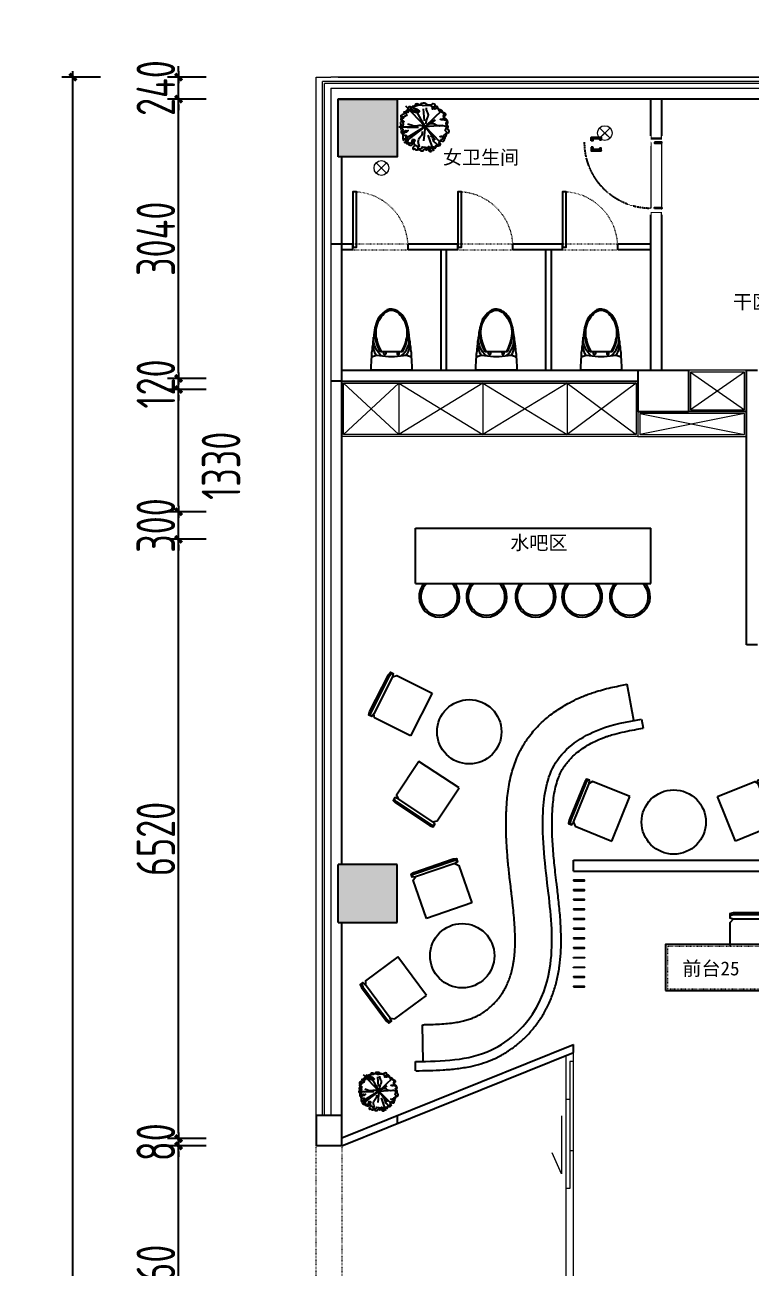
# Model space of a CAD drawing. Header units: millimetres. Extents: x 591722 to 1211798, y -167163 to 126727.
# Drawn here: x 591722 to 599608, y 105672 to 119190 of the extents above; entities that cross this region are included whole.
import ezdxf

# ---------------------------------------------------------------- set-up
doc = ezdxf.new("R2010")
doc.units = ezdxf.units.MM
doc.header["$LTSCALE"] = 0.5
doc.set_wipeout_variables(frame=1)
doc.header["$PDMODE"] = 35
doc.linetypes.add('ACAD_ISO03W100', pattern=[30, 12, -18])
doc.linetypes.add('DASHED', pattern=[19.05, 12.7, -6.35])
doc.layers.get('Defpoints').update_dxf_attribs({"color": 8})
for name, color, linetype in [('BS-SHORT-CABINET', 40, 'Continuous'), ('COL-FILL', 8, 'Continuous'), ('COLUMN', 4, 'Continuous'), ('DOOR', 60, 'Continuous'), ('FF-FIXT', 31, 'Continuous'), ('FF-FURN', 51, 'Continuous'), ('FF-PLANTS', 86, 'Continuous'), ('FF-TEXT', 50, 'Continuous'), ('RC-TEXT', 50, 'Continuous')]:
    doc.layers.add(name, color=color, linetype=linetype)
doc.layers.add('WALL', color=160, linetype='Continuous', lineweight=20)
doc.layers.add('WINDOW', color=12, linetype='Continuous', lineweight=9)
doc.styles.add('CCD_DIM', font='archs.shx', dxfattribs={"width": 0.8})
doc.styles.add('宋体', font='NSimSun.ttf')
doc.dimstyles.new('CCD_DIM_60', dxfattribs={"dimscale": 60, "dimtxt": 7, "dimasz": 1, "dimexe": 2, "dimexo": 2, "dimtad": 1, "dimdec": 0, "dimdsep": 46, "dimtxsty": 'CCD_DIM', "dimblk1": 'CCD', "dimblk2": 'CCD', "dimsah": 1, "dimcen": 0.3, "dimclrd": 44, "dimclre": 44, "dimclrt": 50, "dimadec": 1, "dimazin": 2, "dimtfac": 1, "dimtdec": 0, "dimtix": 1, "dimtmove": 2, "dimatfit": 3, "dimfxl": 5, "dimfxlon": 1, "dimtolj": 1, "dimarcsym": 0})

# ---------------------------------------------------------------- blocks, each defined once
blk = doc.blocks.new('做成ACAD TuKuai0410')
at = {"linetype": 'Continuous'}
for points in [[(0, -211), (0, 211, -0.477962), (14, 222), (125, 219), (137, 215, -0.281865), (159, 129, 0.073747), (159, -129, -0.281865), (137, -215), (125, -219), (14, -222, -0.477962), (0, -211, 0)], [(136, -216, 0.088577), (208, -213, 0.019152), (362, -193, 0.090609), (554, -149, 0.163158), (658, -38, 0.273043), (639, 73, 0.094885), (554, 149, 0.090609), (362, 193, 0.019152), (208, 213, 0.088577), (136, 216, 0.879416)]]:
    blk.add_lwpolyline(points, format="xyb", dxfattribs=at)
at = {"color": 39}
for points in [[(156, 107, -0.237416), (358, 194, 3.87225)], [(162, 165, -0.180688), (335, 197, 4.705295)], [(201, 106, -0.095348), (374, 166, -0.180567), (567, 120, -0.059956), (630, 65, -0.149733), (654, 0, -0.149733), (630, -65, -0.059956), (567, -120, -0.180567), (374, -166, -0.095348), (201, -106, 0.095348)], [(201, 61), (181, 62, -1.018669), (181, 84), (201, 85)], [(156, -107, 0.237416), (358, -194, -3.87225)], [(201, -61), (181, -62, 1.018669), (181, -84), (201, -85)], [(162, -165, 0.180688), (335, -197, -4.705295)]]:
    blk.add_lwpolyline(points, format="xyb", dxfattribs=at)
at = {"color": 35, "linetype": 'ByBlock'}
for points in [[(201, 120, -0.129606), (409, 180, -0.211204), (632, 80, -2.252949)], [(201, -120, 0.129606), (409, -180, 0.211204), (632, -80, 2.252949)]]:
    blk.add_lwpolyline(points, format="xyb", dxfattribs=at)
blk.add_lwpolyline([(201, -120), (201, 120)], dxfattribs=at)
blk = doc.blocks.new('CCD')
at = {"color": 50, "linetype": 'ByBlock'}
blk.add_line((-1.09, 0), (1.09, 0), dxfattribs=at)
at = {"color": 50, "linetype": 'Continuous', "const_width": 0.608}
blk.add_lwpolyline([(0.61, 0.61), (-0.61, -0.61)], dxfattribs=at)
blk = doc.blocks.new('*D253')
at = {"layer": 'Defpoints', "color": 0, "lineweight": 9, "transparency": 16777216}
for p in [(593393, 113592), (595168, 113592), (595168, 107072)]:
    blk.add_point(p, dxfattribs=at)
at = {"layer": 'RC-TEXT', "color": 44, "lineweight": -2, "transparency": 16777216}
for p, q in [((593693, 113592), (593273, 113592)), ((593393, 107132), (593393, 113532)), ((593693, 107072), (593273, 107072))]:
    blk.add_line(p, q, dxfattribs=at)
at = {"layer": 'RC-TEXT', "color": 44, "lineweight": -2, "transparency": 16777216, "xscale": 60, "yscale": 60, "zscale": 60}
for p, rotation in [((593393, 113592), 90), ((593393, 107072), 270)]:
    blk.add_blockref('CCD', p, dxfattribs=dict(at, rotation=rotation))
at = {"layer": 'RC-TEXT', "color": 50, "lineweight": -2, "transparency": 16777216, "insert": (593146, 110332), "char_height": 420, "attachment_point": 5, "rotation": 90, "style": 'CCD_DIM'}
blk.add_mtext('\\A1;6520', dxfattribs=at)
blk = doc.blocks.new('*D254')
at = {"layer": 'Defpoints', "color": 0, "lineweight": 9, "transparency": 16777216}
for p in [(593393, 113892), (595168, 113892), (595168, 113592)]:
    blk.add_point(p, dxfattribs=at)
at = {"layer": 'RC-TEXT', "color": 44, "lineweight": -2, "transparency": 16777216}
for p, q in [((593393, 113952), (593393, 114012)), ((593693, 113892), (593273, 113892)), ((593393, 113592), (593393, 113892)), ((593693, 113592), (593273, 113592)), ((593393, 113532), (593393, 113472))]:
    blk.add_line(p, q, dxfattribs=at)
at = {"layer": 'RC-TEXT', "color": 44, "lineweight": -2, "transparency": 16777216, "xscale": 60, "yscale": 60, "zscale": 60}
for p, rotation in [((593393, 113892), 270), ((593393, 113592), 90)]:
    blk.add_blockref('CCD', p, dxfattribs=dict(at, rotation=rotation))
at = {"layer": 'RC-TEXT', "color": 50, "lineweight": -2, "transparency": 16777216, "insert": (593146, 113742), "char_height": 420, "attachment_point": 5, "rotation": 90, "style": 'CCD_DIM'}
blk.add_mtext('\\A1;300', dxfattribs=at)
blk = doc.blocks.new('*D255')
at = {"layer": 'Defpoints', "color": 0, "lineweight": 9, "transparency": 16777216}
for p in [(593393, 115222), (595168, 115222), (595168, 113892)]:
    blk.add_point(p, dxfattribs=at)
at = {"layer": 'RC-TEXT', "color": 44, "lineweight": -2, "transparency": 16777216}
for p, q in [((593693, 115222), (593273, 115222)), ((593393, 113952), (593393, 115162)), ((593693, 113892), (593273, 113892))]:
    blk.add_line(p, q, dxfattribs=at)
at = {"layer": 'RC-TEXT', "color": 44, "lineweight": -2, "transparency": 16777216, "xscale": 60, "yscale": 60, "zscale": 60}
for p, rotation in [((593393, 115222), 90), ((593393, 113892), 270)]:
    blk.add_blockref('CCD', p, dxfattribs=dict(at, rotation=rotation))
at = {"layer": 'RC-TEXT', "color": 50, "lineweight": -2, "transparency": 16777216, "insert": (593855, 114392), "char_height": 420, "attachment_point": 5, "rotation": 90, "style": 'CCD_DIM'}
blk.add_mtext('\\A1;1330', dxfattribs=at)
blk = doc.blocks.new('*D256')
at = {"layer": 'Defpoints', "color": 0, "lineweight": 9, "transparency": 16777216}
for p in [(593393, 118622), (594888, 118622), (595128, 118382)]:
    blk.add_point(p, dxfattribs=at)
at = {"layer": 'RC-TEXT', "color": 44, "lineweight": -2, "transparency": 16777216}
for p, q in [((593393, 118682), (593393, 118742)), ((593693, 118622), (593273, 118622)), ((593393, 118382), (593393, 118622)), ((593693, 118382), (593273, 118382)), ((593393, 118322), (593393, 118262))]:
    blk.add_line(p, q, dxfattribs=at)
at = {"layer": 'RC-TEXT', "color": 44, "lineweight": -2, "transparency": 16777216, "xscale": 60, "yscale": 60, "zscale": 60}
for p, rotation in [((593393, 118622), 270), ((593393, 118382), 90)]:
    blk.add_blockref('CCD', p, dxfattribs=dict(at, rotation=rotation))
at = {"layer": 'RC-TEXT', "color": 50, "lineweight": -2, "transparency": 16777216, "insert": (593146, 118502), "char_height": 420, "attachment_point": 5, "rotation": 90, "style": 'CCD_DIM'}
blk.add_mtext('\\A1;240', dxfattribs=at)
blk = doc.blocks.new('*D230')
at = {"layer": 'Defpoints', "color": 0, "lineweight": 9, "transparency": 16777216}
for p in [(592245, 118622), (594888, 118622), (594888, 83902)]:
    blk.add_point(p, dxfattribs=at)
at = {"layer": 'RC-TEXT', "color": 44, "lineweight": -2, "transparency": 16777216}
for p, q in [((592545, 118622), (592125, 118622)), ((592245, 83962), (592245, 118562)), ((592545, 83902), (592125, 83902))]:
    blk.add_line(p, q, dxfattribs=at)
at = {"layer": 'RC-TEXT', "color": 44, "lineweight": -2, "transparency": 16777216, "xscale": 60, "yscale": 60, "zscale": 60}
for p, rotation in [((592245, 118622), 90), ((592245, 83902), 270)]:
    blk.add_blockref('CCD', p, dxfattribs=dict(at, rotation=rotation))
at = {"layer": 'RC-TEXT', "color": 50, "lineweight": -2, "transparency": 16777216, "insert": (591997, 101262), "char_height": 420, "attachment_point": 5, "rotation": 90, "style": 'CCD_DIM'}
blk.add_mtext('\\A1;34720', dxfattribs=at)
blk = doc.blocks.new('*D277')
at = {"layer": 'Defpoints', "color": 0, "lineweight": 9, "transparency": 16777216}
for p in [(593393, 106992), (595168, 106992), (595168, 104032)]:
    blk.add_point(p, dxfattribs=at)
at = {"layer": 'RC-TEXT', "color": 44, "lineweight": -2, "transparency": 16777216}
for p, q in [((593693, 106992), (593273, 106992)), ((593393, 104092), (593393, 106932)), ((593693, 104032), (593273, 104032))]:
    blk.add_line(p, q, dxfattribs=at)
at = {"layer": 'RC-TEXT', "color": 44, "lineweight": -2, "transparency": 16777216, "xscale": 60, "yscale": 60, "zscale": 60}
for p, rotation in [((593393, 106992), 90), ((593393, 104032), 270)]:
    blk.add_blockref('CCD', p, dxfattribs=dict(at, rotation=rotation))
at = {"layer": 'RC-TEXT', "color": 50, "lineweight": -2, "transparency": 16777216, "insert": (593146, 105512), "char_height": 420, "attachment_point": 5, "rotation": 90, "style": 'CCD_DIM'}
blk.add_mtext('\\A1;2960', dxfattribs=at)
blk = doc.blocks.new('*D247')
at = {"layer": 'Defpoints', "color": 0, "lineweight": 9, "transparency": 16777216}
for p in [(593393, 107072), (595168, 107072), (595168, 106992)]:
    blk.add_point(p, dxfattribs=at)
at = {"layer": 'RC-TEXT', "color": 44, "lineweight": -2, "transparency": 16777216}
for p, q in [((593693, 107072), (593273, 107072)), ((593393, 107132), (593393, 107192)), ((593393, 106992), (593393, 107072)), ((593693, 106992), (593273, 106992)), ((593393, 106932), (593393, 106872))]:
    blk.add_line(p, q, dxfattribs=at)
at = {"layer": 'RC-TEXT', "color": 44, "lineweight": -2, "transparency": 16777216, "xscale": 60, "yscale": 60, "zscale": 60}
for p, rotation in [((593393, 107072), 270), ((593393, 106992), 90)]:
    blk.add_blockref('CCD', p, dxfattribs=dict(at, rotation=rotation))
at = {"layer": 'RC-TEXT', "color": 50, "lineweight": -2, "transparency": 16777216, "insert": (593146, 107032), "char_height": 420, "attachment_point": 5, "rotation": 90, "style": 'CCD_DIM'}
blk.add_mtext('\\A1;80', dxfattribs=at)
blk = doc.blocks.new('*D279')
at = {"layer": 'Defpoints', "color": 0, "lineweight": 9, "transparency": 16777216}
for p in [(600248, 125257), (598648, 118382), (600248, 118382)]:
    blk.add_point(p, dxfattribs=at)
at = {"layer": 'RC-TEXT', "color": 44, "lineweight": -2, "transparency": 16777216}
for p, q in [((598648, 124957), (598648, 125377)), ((600248, 124957), (600248, 125377)), ((598708, 125257), (600188, 125257))]:
    blk.add_line(p, q, dxfattribs=at)
at = {"layer": 'RC-TEXT', "color": 44, "lineweight": -2, "transparency": 16777216, "xscale": 60, "yscale": 60, "zscale": 60, "rotation": 180}
blk.add_blockref('CCD', (598648, 125257), dxfattribs=at)
at = {"layer": 'RC-TEXT', "color": 44, "lineweight": -2, "transparency": 16777216, "xscale": 60, "yscale": 60, "zscale": 60}
blk.add_blockref('CCD', (600248, 125257), dxfattribs=at)
at = {"layer": 'RC-TEXT', "color": 50, "lineweight": -2, "transparency": 16777216, "insert": (599448, 124633), "char_height": 420, "attachment_point": 5, "style": 'CCD_DIM'}
blk.add_mtext('\\A1;1600', dxfattribs=at)
blk = doc.blocks.new('*D249')
at = {"layer": 'Defpoints', "color": 0, "lineweight": 9, "transparency": 16777216}
for p in [(594888, 126204), (594888, 118622), (651488, 118582)]:
    blk.add_point(p, dxfattribs=at)
at = {"layer": 'RC-TEXT', "color": 44, "lineweight": -2, "transparency": 16777216}
for p, q in [((594888, 125904), (594888, 126324)), ((651488, 125904), (651488, 126324)), ((651428, 126204), (594948, 126204))]:
    blk.add_line(p, q, dxfattribs=at)
at = {"layer": 'RC-TEXT', "color": 44, "lineweight": -2, "transparency": 16777216, "xscale": 60, "yscale": 60, "zscale": 60, "rotation": 180}
blk.add_blockref('CCD', (594888, 126204), dxfattribs=at)
at = {"layer": 'RC-TEXT', "color": 44, "lineweight": -2, "transparency": 16777216, "xscale": 60, "yscale": 60, "zscale": 60}
blk.add_blockref('CCD', (651488, 126204), dxfattribs=at)
at = {"layer": 'RC-TEXT', "color": 50, "lineweight": -2, "transparency": 16777216, "insert": (623188, 126452), "char_height": 420, "attachment_point": 5, "style": 'CCD_DIM'}
blk.add_mtext('\\A1;56600', dxfattribs=at)
blk = doc.blocks.new('*U106')
at = {"ltscale": 0.1}
blk.add_wipeout([(0, 0), (40, 0), (40, 720), (0, 720)], dxfattribs=at)
for p, q in [((-55, 643), (-55, 545)), ((-15, 648), (-50, 648)), ((-40, 628), (-40, 560)), ((-15, 632), (-35, 632)), ((-35, 555), (-25, 555)), ((-25, 555), (-25, 540)), ((80, 628), (80, 560)), ((95, 643), (95, 545)), ((-50, 540), (-25, 540)), ((90, 540), (65, 540))]:
    blk.add_line(p, q, dxfattribs=at)
for centre, start, end in [((-50, 643), 90, 180), ((-50, 545), 180, 270), ((-35, 628), 90, 180), ((-35, 560), 180, 270), ((75, 628), 0, 90), ((75, 560), 270, 0), ((90, 643), 0, 90), ((90, 545), 270, 0)]:
    blk.add_arc(centre, 5, start, end, dxfattribs=at)
blk.add_wipeout([(0, 670), (-15, 670), (-15, 610), (0, 610)], dxfattribs=at)
for p, q in [((55, 648), (90, 648)), ((55, 632), (75, 632)), ((75, 555), (65, 555)), ((65, 555), (65, 540))]:
    blk.add_line(p, q, dxfattribs=at)
blk.add_lwpolyline([(-15, 648), (-50, 648), (-51, 647), (-51, 647), (-52, 647), (-53, 647), (-53, 646), (-54, 646), (-54, 646), (-54, 645), (-55, 644), (-55, 644), (-55, 643), (-55, 643), (-55, 545), (-55, 544), (-54, 542), (-54, 541), (-53, 541), (-52, 541), (-52, 540), (-51, 540), (-51, 540), (-50, 540), (-25, 540), (-25, 555), (-35, 555), (-36, 555), (-37, 556), (-39, 556), (-39, 557), (-40, 558), (-40, 559), (-40, 560), (-40, 628), (-40, 629), (-40, 629), (-39, 630), (-39, 630), (-39, 631), (-38, 631), (-38, 632), (-37, 632), (-37, 632), (-36, 632), (-36, 632), (-36, 632), (-35, 632), (-35, 632), (-15, 632)], close=True, dxfattribs=at)
blk.add_wipeout([(40, 670), (55, 670), (55, 610), (40, 610)], dxfattribs=at)
blk.add_lwpolyline([(55, 648), (90, 648), (91, 647), (91, 647), (92, 647), (93, 647), (93, 646), (94, 646), (94, 646), (94, 645), (95, 644), (95, 644), (95, 643), (95, 643), (95, 545), (95, 544), (94, 542), (94, 541), (93, 541), (92, 541), (92, 540), (91, 540), (91, 540), (90, 540), (65, 540), (65, 555), (75, 555), (76, 555), (77, 556), (79, 556), (79, 557), (80, 558), (80, 559), (80, 560), (80, 628), (80, 629), (80, 629), (79, 630), (79, 630), (79, 631), (78, 631), (78, 632), (77, 632), (77, 632), (76, 632), (76, 632), (76, 632), (75, 632), (75, 632), (55, 632)], close=True, dxfattribs=at)
at = {"color": 8, "linetype": 'DASHED', "ltscale": 0.1}
blk.add_arc((0, 0), 720, 0, 90, dxfattribs=at)
blk = doc.blocks.new('*U105')
at = {"ltscale": 0.1}
for points in [[(0, 0), (20, 0), (20, 120), (0, 120)], [(800, 0), (780, 0), (780, 120), (800, 120)]]:
    blk.add_wipeout(points, dxfattribs=at)
for points in [[(27.5, 110), (32.5, 110), (32.5, 120), (40, 120), (40, 0), (32.5, 0), (32.5, 10), (27.5, 10), (27.5, 0), (20, 0), (20, 120), (27.5, 120)], [(772.5, 110), (767.5, 110), (767.5, 120), (760, 120), (760, 0), (767.5, 0), (767.5, 10), (772.5, 10), (772.5, 0), (780, 0), (780, 120), (772.5, 120)]]:
    blk.add_wipeout(points, dxfattribs=at)
for points in [[(32.5, 110), (32.5, 135), (-27.5, 135), (-27.5, 120), (27.5, 120), (27.5, 110)], [(32.5, 10), (32.5, -15), (-27.5, -15), (-27.5, 0), (27.5, 0), (27.5, 10)], [(767.5, 110), (767.5, 135), (827.5, 135), (827.5, 120), (772.5, 120), (772.5, 110)], [(767.5, 10), (767.5, -15), (827.5, -15), (827.5, 0), (772.5, 0), (772.5, 10)]]:
    blk.add_wipeout(points, dxfattribs=at)
for points in [[(40, 40), (50, 40), (50, 115, 0.4142136), (45, 120), (40, 120)], [(760, 40), (750, 40), (750, 115, -0.4142136), (755, 120), (760, 120)]]:
    blk.add_lwpolyline(points, format="xyb", close=True, dxfattribs=at)
blk = doc.blocks.new('*D304')
at = {"layer": 'Defpoints', "color": 0, "lineweight": 9, "transparency": 16777216}
for p in [(593393, 115342), (595168, 115342), (595168, 115222)]:
    blk.add_point(p, dxfattribs=at)
at = {"layer": 'RC-TEXT', "color": 44, "lineweight": -2, "transparency": 16777216}
for p, q in [((593393, 115402), (593393, 115462)), ((593693, 115342), (593273, 115342)), ((593393, 115222), (593393, 115342)), ((593693, 115222), (593273, 115222)), ((593393, 115162), (593393, 115102))]:
    blk.add_line(p, q, dxfattribs=at)
at = {"layer": 'RC-TEXT', "color": 44, "lineweight": -2, "transparency": 16777216, "xscale": 60, "yscale": 60, "zscale": 60}
for p, rotation in [((593393, 115342), 270), ((593393, 115222), 90)]:
    blk.add_blockref('CCD', p, dxfattribs=dict(at, rotation=rotation))
at = {"layer": 'RC-TEXT', "color": 50, "lineweight": -2, "transparency": 16777216, "insert": (593146, 115282), "char_height": 420, "attachment_point": 5, "rotation": 90, "style": 'CCD_DIM'}
blk.add_mtext('\\A1;120', dxfattribs=at)
blk = doc.blocks.new('*D305')
at = {"layer": 'Defpoints', "color": 0, "lineweight": 9, "transparency": 16777216}
for p in [(593393, 118382), (595768, 118382), (595168, 115342)]:
    blk.add_point(p, dxfattribs=at)
at = {"layer": 'RC-TEXT', "color": 44, "lineweight": -2, "transparency": 16777216}
for p, q in [((593693, 118382), (593273, 118382)), ((593393, 115402), (593393, 118322)), ((593693, 115342), (593273, 115342))]:
    blk.add_line(p, q, dxfattribs=at)
at = {"layer": 'RC-TEXT', "color": 44, "lineweight": -2, "transparency": 16777216, "xscale": 60, "yscale": 60, "zscale": 60}
for p, rotation in [((593393, 118382), 90), ((593393, 115342), 270)]:
    blk.add_blockref('CCD', p, dxfattribs=dict(at, rotation=rotation))
at = {"layer": 'RC-TEXT', "color": 50, "lineweight": -2, "transparency": 16777216, "insert": (593146, 116862), "char_height": 420, "attachment_point": 5, "rotation": 90, "style": 'CCD_DIM'}
blk.add_mtext('\\A1;3040', dxfattribs=at)
blk = doc.blocks.new('A$C70401548')
at = {"layer": 'FF-PLANTS', "color": 86, "linetype": 'ByBlock'}
for p, q in [((928, 886), (247, 1610)), ((930, 883), (635, 1407)), ((907, 1085), (870, 1512)), ((926, 883), (1543, 1473)), ((928, 886), (128, 389)), ((928, 886), (172, 301)), ((928, 886), (873, 376)), ((928, 886), (1291, 1121)), ((928, 886), (1538, 927)), ((928, 886), (1285, 409)), ((928, 886), (1448, 343)), ((0, 868), (626, 868)), ((694, 853), (300, 839)), ((1230, 9), (1034, 580))]:
    blk.add_line(p, q, dxfattribs=at)
for points in [[(75, 1160, 0.048549), (68, 1145, 0.190472), (67, 1128, -0.10101), (75, 1103, 0.307962), (81, 1087, 0.265853), (94, 1086, -0.124573), (130, 1090, -0.175417), (174, 1066, -0.55537), (170, 1051, -0.151111), (139, 1051, 0.037801), (107, 1059, 0.126958), (93, 1058, 0.229316), (56, 1020, 0.16988), (56, 980, -0.10766), (63, 928, 0.160613), (72, 814, -0.11842), (85, 733, -0.101826), (80, 715, 0.641425), (120, 663, 0.023709), (220, 731, -0.264906), (268, 736, -0.527356), (273, 713, -0.115062), (203, 667, 0.153737), (140, 620, 0.227692), (133, 574, -0.107046), (138, 487, 0.304489), (164, 434, 0.118537), (216, 418, -0.24455), (262, 390, -0.401226), (252, 348, 0.516312), (251, 295, 0.207858), (297, 285, -0.205707), (331, 277, 0.042292), (343, 248, 0.27872), (459, 236, 0.371124), (486, 296, -0.162146), (488, 354, -0.092503), (522, 413, -0.92822), (537, 402, 0.045097), (507, 345, 0.271844), (511, 316, -0.045638), (550, 256, -0.351087), (537, 186, 0.267635), (487, 116, 0.456302), (521, 80, 0.224849), (546, 93, -0.702819), (574, 85, 0.36667), (662, 59, -0.306593), (743, 45, 0.365707), (863, 36, 0.229267), (877, 62, -0.531538), (902, 78, 0.038694), (972, 53, 0.546027), (991, 70, 0.008428), (980, 131, -1.045168), (987, 132, 0.024954), (1064, 28, 0.277631), (1140, 2, 0.618575), (1146, 22, 0.07332), (1107, 83, -0.264636), (1102, 112, -0.283668), (1169, 125, 0.151544), (1274, 120, 0.263252), (1312, 157, -0.276965), (1353, 194, -0.00619), (1419, 207, 0.292035), (1476, 258, 0.386467), (1463, 282, -0.479561), (1453, 363, -0.347201), (1511, 371, 0.24097), (1580, 367, 0.319278), (1607, 411, -0.256097), (1631, 466, 0.599235), (1627, 491, 0.047891), (1556, 508, -0.010419), (1459, 524, -1.343777), (1463, 531, -0.207946), (1581, 523, 0.33552), (1643, 533, 0.15502), (1678, 604, -0.317336), (1727, 655, 0.33213), (1780, 714, 0.295355), (1760, 752, -0.3785), (1732, 834, 0.22719), (1728, 908, 0.002774), (1706, 947, -0.340727), (1711, 978, 0.192143), (1728, 1016, 0.191783), (1687, 1133, 0.399061), (1598, 1142, -0.281864), (1472, 1127, -0.778653), (1475, 1142, 0.05714), (1553, 1155, 0.298226), (1613, 1227, -0.213147), (1651, 1289, 0.598277), (1645, 1335, 0.136008), (1589, 1363, -0.239617), (1542, 1400, 0.225446), (1455, 1473, -0.274678), (1379, 1548, 0.625959), (1260, 1572, -0.077436), (1187, 1502, -1.722769), (1186, 1508, 0.182225), (1234, 1569, -0.220662), (1270, 1608, 0.440558), (1282, 1642, 0.255848), (1216, 1686, 0.203833), (1153, 1665, -0.381368), (995, 1666, 0.289099), (805, 1699, 0.098536), (757, 1666, -0.37499), (692, 1662, 0.295657), (589, 1670, 0.325049), (568, 1626, -0.444778), (542, 1593, -0.072527), (480, 1597, 0.724317), (471, 1582, 0.036145), (569, 1488, 0.245611), (633, 1474, -0.314344), (707, 1447, -0.471362), (688, 1377, -0.328571), (629, 1390, 0.165469), (555, 1432, -0.289587), (436, 1543, 0.485494), (355, 1578, 0.37279), (321, 1489, -0.569082), (292, 1453, 0.406999), (249, 1422, -0.196889), (201, 1346, -0.049165), (81, 1278, 0.519447), (72, 1230, -0.377457), (75, 1160, 3.957934)], [(952, 975, -0.10196), (1024, 1220, 0.275224), (1017, 1369, -0.168848), (971, 1548, -2.224984)], [(304, 984, -0.036231), (467, 927, 0.185457), (670, 918, -0.211068), (859, 901, 0.149215), (928, 886, -8.760448)], [(1708, 868, 0.172133), (1520, 902, -0.196086), (1256, 963, 0.316741), (1121, 963, -11.613477)], [(675, 144, 0.391732), (706, 258, -0.180788), (690, 381, -0.13994), (794, 567, 0.260432), (834, 708, -0.869243)], [(1400, 164, 0.133517), (1357, 243, 0.059364), (1288, 301, -0.223064), (1211, 422, 0.236418), (1121, 559, -0.461399)]]:
    blk.add_lwpolyline(points, format="xyb", dxfattribs=at)
at = {"layer": 'FF-PLANTS', "color": 250, "linetype": 'ByBlock'}
blk.add_lwpolyline([(1106, 147), (1168, 178), (1225, 165), (1287, 151), (1314, 213), (1371, 248), (1437, 257), (1428, 314), (1468, 372), (1485, 429), (1543, 442), (1600, 469), (1538, 513), (1587, 570), (1649, 614), (1693, 680), (1635, 746), (1671, 812), (1688, 878), (1679, 936), (1666, 993), (1697, 1050), (1684, 1108), (1618, 1112), (1560, 1138), (1587, 1196), (1582, 1257), (1600, 1315), (1556, 1372), (1485, 1403), (1428, 1425), (1406, 1487), (1349, 1535), (1265, 1495), (1186, 1517), (1177, 1588), (1115, 1628), (1045, 1628), (939, 1623), (859, 1619), (793, 1641), (727, 1641), (666, 1623), (599, 1606), (524, 1606), (520, 1539), (586, 1517), (648, 1504), (661, 1425), (582, 1381), (485, 1398), (427, 1442), (405, 1509), (348, 1447), (317, 1376), (234, 1390), (176, 1390), (242, 1346), (278, 1279), (220, 1253), (159, 1213), (84, 1222), (159, 1191), (101, 1143), (115, 1081), (132, 1024), (154, 962), (123, 896), (88, 834), (154, 777), (97, 729), (176, 715), (264, 733), (326, 742), (264, 685), (198, 667), (123, 645), (145, 574), (216, 574), (273, 570), (238, 504), (300, 447), (313, 385), (300, 328), (357, 301), (419, 288), (472, 359), (476, 425), (542, 429), (560, 363), (511, 306), (573, 226), (674, 191), (732, 191), (657, 160), (670, 99), (736, 94), (793, 107), (837, 165), (921, 156), (979, 121), (1067, 121), (1045, 178), (1098, 138)], close=True, dxfattribs=at)
blk = doc.blocks.new('B')
at = {"color": 54, "linetype": 'ByBlock'}
for p, q in [((-195, 253), (-238, 242)), ((194, 253), (-195, 253)), ((-195, 209), (194, 209)), ((237, 242), (194, 253))]:
    blk.add_line(p, q, dxfattribs=at)
at = {"linetype": 'ByBlock'}
blk.add_lwpolyline([(237, -81), (237, 177), (194, 209), (237, 220), (237, 263), (194, 274), (-195, 274), (-238, 263), (-238, 220), (-195, 209), (-238, 166), (-238, -81)], dxfattribs=at)
blk = doc.blocks.new('SDFG')
at = {"color": 54, "linetype": 'ByBlock'}
for p, q in [((603601, -155713), (602948, -155716)), ((603560, -156294), (602994, -156296)), ((602951, -156329), (602994, -156340)), ((602994, -156340), (603560, -156337)), ((603560, -156337), (603603, -156326))]:
    blk.add_line(p, q, dxfattribs=at)
blk.add_lwpolyline([(602948, -155716), (602950, -156264), (602994, -156296), (602950, -156307), (602951, -156351), (602994, -156361), (603560, -156358), (603604, -156347), (603603, -156304), (603560, -156294), (603603, -156250), (603601, -155713)], dxfattribs=at)

msp = doc.modelspace()

# ---------------------------------------------------------------- hatches: boundary and pattern name
at = {"layer": 'COL-FILL', "lineweight": 5}
h = msp.add_hatch(color=250, dxfattribs=at)
h.dxf.hatch_style = 1
h.paths.add_polyline_path([(595768.3, 118382.5), (595128.3, 118382.5), (595128.3, 117752.5), (595768.3, 117752.5)])
h.paths.add_polyline_path([(603588.3, 118382.5), (602858.3, 118382.5), (602858.3, 117752.5), (603588.3, 117752.5)])
h.paths.add_polyline_path([(611628.3, 118382.5), (610948.3, 118382.5), (610948.3, 117752.5), (611628.3, 117752.5)])
h = msp.add_hatch(color=250, dxfattribs=at)
h.dxf.hatch_style = 1
h.paths.add_polyline_path([(595768.3, 110052.5), (595128.3, 110052.5), (595128.3, 109422.5), (595768.3, 109422.5)])
h.paths.add_polyline_path([(603468.3, 110102.5), (602728.3, 110102.5), (602728.3, 109362.5), (603468.3, 109362.5)])
h.paths.add_polyline_path([(611628.3, 110102.5), (610948.3, 110102.5), (610948.3, 109422.5), (611628.3, 109422.5)])
h.paths.add_polyline_path([(595768.3, 101592.5), (595128.3, 101592.5), (595128.3, 100962.5), (595768.3, 100962.5)])
h.paths.add_polyline_path([(603598.3, 101592.5), (602908.3, 101592.5), (602908.3, 100912.5), (603598.3, 100912.5)])
h.paths.add_polyline_path([(611628.3, 101592.5), (610948.3, 101592.5), (610948.3, 100912.5), (611628.3, 100912.5)])

# ---------------------------------------------------------------- linework, layer by layer
at = {"layer": 'BS-SHORT-CABINET', "lineweight": -2}
for p, q in [((595288.3, 116802.5), (595168.3, 116802.5)), ((595288.3, 116742.5), (595288.3, 116802.5)), ((596428.3, 116802.5), (595888.3, 116802.5)), ((595888.3, 116742.5), (595888.3, 116802.5)), ((596428.3, 116742.5), (596428.3, 116802.5)), ((597568.3, 116802.5), (597028.3, 116802.5)), ((597028.3, 116742.5), (597028.3, 116802.5)), ((597568.3, 116742.5), (597568.3, 116802.5)), ((598528.3, 116802.5), (598168.3, 116802.5)), ((598168.3, 116742.5), (598168.3, 116802.5)), ((595288.3, 116742.5), (595168.3, 116742.5)), ((596428.3, 116742.5), (595888.3, 116742.5)), ((596248.3, 115432.5), (596248.3, 116742.5)), ((596308.3, 115432.5), (596308.3, 116742.5)), ((597568.3, 116742.5), (597028.3, 116742.5)), ((597388.3, 115432.5), (597388.3, 116742.5)), ((597448.3, 115432.5), (597448.3, 116742.5)), ((598528.3, 116742.5), (598168.3, 116742.5))]:
    msp.add_line(p, q, dxfattribs=at)
at = {"layer": 'BS-SHORT-CABINET', "color": 250, "lineweight": 13}
for p, q in [((598958.3, 115412.5), (599548.3, 115002.5)), ((599548.3, 115412.5), (598958.3, 115002.5)), ((595188.3, 115292.5), (595788.3, 114732.5)), ((595788.3, 115292.5), (595188.3, 114732.5)), ((595788.3, 115292.5), (595788.3, 114732.5)), ((595788.3, 115292.5), (596703.3, 114732.5)), ((596703.3, 115292.5), (595788.3, 114732.5)), ((596703.3, 115292.5), (596703.3, 114732.5)), ((596703.3, 115292.5), (597618.3, 114732.5)), ((597618.3, 115292.5), (596703.3, 114732.5)), ((597618.3, 115292.5), (597618.3, 114732.5)), ((597618.3, 115292.5), (598368.3, 114732.5)), ((598368.3, 115292.5), (597618.3, 114732.5)), ((598408.3, 114962.5), (599548.3, 114732.5)), ((599548.3, 114962.5), (598408.3, 114732.5))]:
    msp.add_line(p, q, dxfattribs=at)
at = {"layer": 'BS-SHORT-CABINET', "lineweight": -2}
for points in [[(595288.3, 116772.5), (595328.3, 116772.5), (595328.3, 117372.5), (595288.3, 117372.5)], [(596428.3, 116772.5), (596468.3, 116772.5), (596468.3, 117372.5), (596428.3, 117372.5)], [(597568.3, 116772.5), (597608.3, 116772.5), (597608.3, 117372.5), (597568.3, 117372.5)]]:
    msp.add_lwpolyline(points, close=True, dxfattribs=at)
at = {"layer": 'BS-SHORT-CABINET', "color": 8, "linetype": 'ACAD_ISO03W100', "lineweight": 5}
for points in [[(595288.3, 116742.5), (595888.3, 116742.5), (595888.3, 116802.5), (595288.3, 116802.5)], [(596428.3, 116742.5), (597028.3, 116742.5), (597028.3, 116802.5), (596428.3, 116802.5)], [(597568.3, 116742.5), (598168.3, 116742.5), (598168.3, 116802.5), (597568.3, 116802.5)], [(598708.3, 108702.2), (601198.3, 108702.2), (601198.3, 109162.2), (598708.3, 109162.2)]]:
    msp.add_lwpolyline(points, close=True, dxfattribs=at)
at = {"layer": 'BS-SHORT-CABINET', "linetype": 'ByBlock', "lineweight": 13}
for points in [[(595168.3, 115312.5), (598388.3, 115312.5), (598388.3, 114712.5), (595168.3, 114712.5)], [(599568.3, 115432.5), (598938.3, 115432.5), (598938.3, 114982.5), (599568.3, 114982.5)], [(599568.3, 114982.5), (598388.3, 114982.5), (598388.3, 114712.5), (599568.3, 114712.5)]]:
    msp.add_lwpolyline(points, close=True, dxfattribs=at)
at = {"layer": 'BS-SHORT-CABINET', "color": 250, "lineweight": 13}
for points in [[(599548.3, 115412.5), (598958.3, 115412.5), (598958.3, 115002.5), (599548.3, 115002.5)], [(595188.3, 115292.5), (598368.3, 115292.5), (598368.3, 114732.5), (595188.3, 114732.5)], [(599548.3, 114962.5), (598408.3, 114962.5), (598408.3, 114732.5), (599548.3, 114732.5)]]:
    msp.add_lwpolyline(points, close=True, dxfattribs=at)
at = {"layer": 'BS-SHORT-CABINET', "color": 8, "linetype": 'ACAD_ISO03W100', "lineweight": 5}
for centre in [(595288.3, 116772.5), (596428.3, 116772.5)]:
    msp.add_arc(centre, 600, 0, 90, dxfattribs=at)
at = {"layer": 'COLUMN', "lineweight": 5}
for p, q in [((597971.8, 118069.1), (598084.8, 117955.8)), ((598084.8, 118069.1), (597971.8, 117955.8)), ((598056.5, 118040.8), (598000, 117984.1)), ((595541.8, 117689.1), (595654.8, 117575.8)), ((595654.8, 117689.1), (595541.8, 117575.8)), ((595541.8, 117689.1), (595654.8, 117575.8)), ((595654.8, 117689.1), (595541.8, 117575.8)), ((595570, 117660.8), (595626.5, 117604.1)), ((595626.5, 117660.8), (595570, 117604.1)), ((595626.5, 117660.8), (595570, 117604.1)), ((595570, 117660.8), (595626.5, 117604.1))]:
    msp.add_line(p, q, dxfattribs=at)
for centre in [(598028.3, 118012.5), (595598.3, 117632.5), (595598.3, 117632.5)]:
    msp.add_circle(centre, 80, dxfattribs=at)
at = {"layer": 'DOOR', "color": 8, "lineweight": 13}
for p, q in [((598000, 118040.8), (598056.5, 117984.1)), ((598528.3, 117972.5), (598528.3, 117192.5)), ((598648.3, 117192.5), (598648.3, 117972.5))]:
    msp.add_line(p, q, dxfattribs=at)
at = {"layer": 'DOOR', "color": 8, "linetype": 'ACAD_ISO03W100', "lineweight": 5}
msp.add_lwpolyline([(594888.3, 104032.5), (594888.3, 106992.5), (595168.3, 106992.5), (595168.3, 104032.5)], close=True, dxfattribs=at)
at = {"layer": 'FF-FURN', "lineweight": -2}
for p, q in [((595968.3, 113712.5), (598528.3, 113712.5)), ((595968.3, 113112.5), (595968.3, 113712.5)), ((598528.3, 113112.5), (598528.3, 113712.5)), ((595968.3, 113112.5), (598528.3, 113112.5))]:
    msp.add_line(p, q, dxfattribs=at)
at = {"layer": 'FF-FURN', "linetype": 'Continuous'}
for p, q in [((598342.9, 111620.7), (598271.2, 112014.2)), ((598426.5, 111635.6), (598443.8, 111537.1)), ((596053.5, 107910.7), (596045.7, 108310.6)), ((595970.7, 107809.3), (595969.9, 107909.3))]:
    msp.add_line(p, q, dxfattribs=at)
at = {"layer": 'FF-FURN', "color": 1, "lineweight": -2}
for points in [[(597688.3, 109877.5), (597808.3, 109877.5), (597808.3, 109882.5), (597688.3, 109882.5)], [(597688.3, 109772.5), (597808.3, 109772.5), (597808.3, 109777.5), (597688.3, 109777.5)], [(597688.3, 109667.5), (597808.3, 109667.5), (597808.3, 109672.5), (597688.3, 109672.5)], [(597688.3, 109562.5), (597808.3, 109562.5), (597808.3, 109567.5), (597688.3, 109567.5)], [(597688.3, 109457.5), (597808.3, 109457.5), (597808.3, 109462.5), (597688.3, 109462.5)], [(597688.3, 109352.5), (597808.3, 109352.5), (597808.3, 109357.5), (597688.3, 109357.5)], [(597688.3, 109247.5), (597808.3, 109247.5), (597808.3, 109252.5), (597688.3, 109252.5)], [(597688.3, 109142.5), (597808.3, 109142.5), (597808.3, 109147.5), (597688.3, 109147.5)], [(597688.3, 109042.5), (597808.3, 109042.5), (597808.3, 109037.5), (597688.3, 109037.5)], [(597688.3, 108937.5), (597808.3, 108937.5), (597808.3, 108932.5), (597688.3, 108932.5)], [(597688.3, 108827.5), (597808.3, 108827.5), (597808.3, 108832.5), (597688.3, 108832.5)], [(597688.3, 108722.5), (597808.3, 108722.5), (597808.3, 108727.5), (597688.3, 108727.5)]]:
    msp.add_lwpolyline(points, close=True, dxfattribs=at)
at = {"layer": 'FF-FURN', "lineweight": -2}
msp.add_lwpolyline([(598688.3, 108682.2), (601218.3, 108682.2), (601218.3, 109182.2), (598688.3, 109182.2), (598688.3, 108682.2)], close=True, dxfattribs=at)
at = {"layer": 'FF-FURN', "linetype": 'Continuous'}
for centre in [(596554.2, 111497.8), (598777, 110516), (596477.6, 109061.4)]:
    msp.add_circle(centre, 350, dxfattribs=at)
at = {"layer": 'FF-FURN', "lineweight": -2}
for centre in [(596228.3, 112966.4), (596742.8, 112966.4), (597275.5, 112966.4), (597781, 112966.4), (598301.6, 112966.4)]:
    msp.add_arc(centre, 220, 138.3888, 41.6112, dxfattribs=at)
at = {"layer": 'FF-FURN', "color": 54, "lineweight": -2}
for centre in [(596228.3, 112966.4), (596742.8, 112966.4), (597275.5, 112966.4), (597781, 112966.4), (598301.6, 112966.4)]:
    msp.add_arc(centre, 200, 133.07338, 46.92662, dxfattribs=at)
at = {"layer": 'FF-FURN', "linetype": 'Continuous'}
for points, knots in [([(596045.7, 108310.6), (596052.4, 108310.7), (596059.1, 108310.9), (596099, 108311.8), (596131.4, 108312.6), (596194.4, 108315.1), (596224.9, 108316.7), (596283.9, 108320.8), (596312.4, 108323.3), (596367.1, 108329.4), (596393.3, 108333), (596438.4, 108340.6), (596457.6, 108344.3), (596494.7, 108352.6), (596512.4, 108357.2), (596546.4, 108367.1), (596562.6, 108372.5), (596593.7, 108384), (596608.6, 108390.2), (596624.8, 108397.7), (596626.6, 108398.6), (596630.3, 108400.3), (596632.1, 108401.2), (596637.6, 108403.9), (596641.2, 108405.8), (596652.2, 108411.4), (596659.6, 108415.4), (596683.2, 108428.9), (596699.4, 108439.1), (596731.6, 108461.3), (596747.5, 108473.4), (596778.6, 108499), (596793.8, 108512.6), (596823.2, 108541.1), (596837.4, 108556), (596864.4, 108586.9), (596877.3, 108602.9), (596901.5, 108635.6), (596912.8, 108652.3), (596933.7, 108686), (596943.1, 108702.9), (596961, 108738.3), (596969.4, 108756.6), (596984.9, 108794.6), (596992.1, 108814.2), (597005.3, 108854.7), (597011.2, 108875.5), (597022, 108918.3), (597026.7, 108940.2), (597033.2, 108975), (597035.3, 108987.6), (597039.9, 109018.1), (597042.3, 109036.2), (597046.3, 109072.9), (597047.9, 109091.5), (597051.3, 109140.3), (597052.5, 109170.9), (597053.4, 109233.5), (597053.1, 109265.4), (597051.1, 109330.6), (597049.5, 109363.9), (597045, 109431.7), (597042.2, 109466.1), (597035.8, 109536.3), (597032.2, 109571.9), (597026.5, 109624.1), (597024.7, 109640.3), (597021.6, 109667.2), (597020.4, 109677.9), (597018.2, 109696.9), (597017.2, 109705.1), (597015.3, 109721.7), (597014.3, 109730.1), (597011.4, 109755.1), (597009.4, 109771.9), (597003.5, 109822.4), (596999.5, 109856.4), (596989.7, 109941.4), (596984.1, 109992.8), (596973.7, 110097.4), (596968.9, 110150.5), (596961.1, 110258.6), (596958, 110313.5), (596954.2, 110425.4), (596953.5, 110482.3), (596954.6, 110556), (596955, 110572), (596955.8, 110600.1), (596956.3, 110612.2), (596957, 110629.8), (596957.3, 110635.3), (596957.8, 110645.4), (596958, 110650.1), (596958.5, 110659.5), (596958.8, 110664.2), (596959.6, 110678.5), (596960.2, 110688), (596962.2, 110716.9), (596963.8, 110736.3), (596968.5, 110787.1), (596972.1, 110818.8), (596981.2, 110883.2), (596986.6, 110915.9), (596999.7, 110982.1), (597007.5, 111015.7), (597023.9, 111076.7), (597032.1, 111103.9), (597050.7, 111158.8), (597061.1, 111186.3), (597084.3, 111241.5), (597097.1, 111269.1), (597115.7, 111305.2), (597120.3, 111313.8), (597129.3, 111330.1), (597133.7, 111337.8), (597142.5, 111352.8), (597146.8, 111360.1), (597153.1, 111370.2), (597154.8, 111373.1), (597158.4, 111378.7), (597160.1, 111381.5), (597165.5, 111389.8), (597169.1, 111395.4), (597180.1, 111411.8), (597187.6, 111422.5), (597213, 111457.6), (597231.5, 111481), (597269.8, 111526), (597289.6, 111547.5), (597330.3, 111588.7), (597351.2, 111608.3), (597393.8, 111645.9), (597415.5, 111663.8), (597459.7, 111698), (597482.1, 111714.3), (597527.5, 111745.3), (597550.5, 111760.1), (597596.9, 111788.1), (597620.3, 111801.4), (597676.7, 111831.6), (597709.9, 111847.9), (597754.1, 111867.8), (597765, 111872.5), (597784.6, 111880.8), (597793.4, 111884.4), (597807.8, 111890.3), (597813.6, 111892.6), (597824.1, 111896.7), (597828.9, 111898.5), (597838.5, 111902.2), (597843.3, 111904), (597857.6, 111909.3), (597867.2, 111912.7), (597895.6, 111922.6), (597914.4, 111928.9), (597964.4, 111944.5), (597995.3, 111953.3), (598055.8, 111969.3), (598085.6, 111976.4), (598143.9, 111989.5), (598172.4, 111995.4), (598224.5, 112005.6), (598248.1, 112010), (598271.2, 112014.2)], [80.9331062, 80.9331062, 80.9331062, 80.9331062, 101.2555861, 101.2555861, 202.5111723, 202.5111723, 303.7667584, 303.7667584, 405.0223445, 405.0223445, 506.2779307, 506.2779307, 587.4150442, 587.4150442, 668.5521577, 668.5521577, 749.6892712, 749.6892712, 830.8263846, 830.8263846, 841.1721251, 841.1721251, 851.5178655, 851.5178655, 872.2093463, 872.2093463, 913.592308, 913.592308, 1005.4319067, 1005.4319067, 1097.2715055, 1097.2715055, 1189.1111043, 1189.1111043, 1280.9507031, 1280.9507031, 1372.7903019, 1372.7903019, 1464.6299007, 1464.6299007, 1556.4694994, 1556.4694994, 1648.3090982, 1648.3090982, 1740.148697, 1740.148697, 1831.9882958, 1831.9882958, 1923.8278946, 1923.8278946, 1974.8502098, 1974.8502098, 2046.5887132, 2046.5887132, 2118.3272165, 2118.3272165, 2231.9211447, 2231.9211447, 2345.5150728, 2345.5150728, 2459.1090009, 2459.1090009, 2572.702929, 2572.702929, 2686.2968571, 2686.2968571, 2736.6862093, 2736.6862093, 2769.6733577, 2769.6733577, 2795.0791177, 2795.0791177, 2820.4848778, 2820.4848778, 2871.2963979, 2871.2963979, 2972.9194381, 2972.9194381, 3122.8259176, 3122.8259176, 3272.732397, 3272.732397, 3422.6388765, 3422.6388765, 3572.5453559, 3572.5453559, 3613.7158701, 3613.7158701, 3644.7220802, 3644.7220802, 3658.5909681, 3658.5909681, 3670.4943262, 3670.4943262, 3682.3976844, 3682.3976844, 3706.2044007, 3706.2044007, 3753.8178333, 3753.8178333, 3828.9818685, 3828.9818685, 3904.1459037, 3904.1459037, 3979.3099389, 3979.3099389, 4039.331304, 4039.331304, 4099.3526691, 4099.3526691, 4159.3740342, 4159.3740342, 4178.1289916, 4178.1289916, 4195.1190306, 4195.1190306, 4211.242094, 4211.242094, 4217.5010045, 4217.5010045, 4223.759915, 4223.759915, 4236.277736, 4236.277736, 4261.3133781, 4261.3133781, 4319.2565529, 4319.2565529, 4377.1997276, 4377.1997276, 4435.1429024, 4435.1429024, 4493.0860771, 4493.0860771, 4551.0292519, 4551.0292519, 4608.9724266, 4608.9724266, 4666.9156014, 4666.9156014, 4747.5643977, 4747.5643977, 4773.8850588, 4773.8850588, 4794.8428239, 4794.8428239, 4808.6637894, 4808.6637894, 4820.1695721, 4820.1695721, 4831.6753548, 4831.6753548, 4854.6869203, 4854.6869203, 4900.7100511, 4900.7100511, 4977.8386904, 4977.8386904, 5054.9673297, 5054.9673297, 5132.0959691, 5132.0959691, 5198.7562953, 5198.7562953, 5198.7562953, 5198.7562953]), ([(595969.9, 107909.3), (596257.4, 107913.8), (596777.2, 107922.1), (597304.6, 108422.3), (597487.5, 109057.4), (597416.1, 109782.8), (597317.7, 110503.5), (597430.1, 111214.2), (597922, 111547.1), (598272.3, 111608.5), (598426.5, 111635.6)], [0, 0, 0, 0, 834.8569297, 1509.0884508, 2002.3882818, 2776.4847624, 3661.8960099, 4213.8002807, 4812.826836, 5283.9585489, 5283.9585489, 5283.9585489, 5283.9585489]), ([(595971.5, 107809.3), (596020.8, 107810.1), (596070.5, 107810.8), (596170.2, 107813.6), (596220.3, 107815.5), (596320.6, 107821.9), (596370.8, 107826.2), (596470.8, 107838.6), (596520.7, 107846.7), (596607.4, 107865.2), (596644.3, 107874.5), (596717.5, 107896.6), (596753.7, 107909.4), (596805, 107930.5), (596820.4, 107937.2), (596844.7, 107948.6), (596853.8, 107953), (596871.7, 107962), (596880.7, 107966.6), (596907.3, 107980.9), (596924.8, 107990.9), (596976.5, 108022.4), (597010, 108045.2), (597074.7, 108094.2), (597105.9, 108120.4), (597165.6, 108175.8), (597194.2, 108205), (597248.3, 108266), (597273.9, 108297.8), (597321.8, 108363.8), (597344.1, 108397.9), (597369.9, 108442.1), (597375.1, 108451.3), (597385.2, 108469.8), (597390.2, 108479.1), (597404.6, 108507.1), (597413.6, 108526), (597441.8, 108588.5), (597458.8, 108632.7), (597488.1, 108722.3), (597500.4, 108767.6), (597520.8, 108858.7), (597528.9, 108904.5), (597541.4, 108996), (597545.9, 109041.8), (597551.7, 109133), (597553, 109178.5), (597553.3, 109269.2), (597552.2, 109314.4), (597547.3, 109423.3), (597542.5, 109486.8), (597530.9, 109612.7), (597524, 109675.2), (597514.6, 109756.6), (597512.4, 109776), (597507.8, 109814.8), (597505.5, 109834.1), (597498.7, 109892), (597494.2, 109930.4), (597482.1, 110037.7), (597474.8, 110106.3), (597463, 110243.2), (597458.5, 110311.4), (597453.6, 110448), (597453.2, 110516.3), (597456, 110594.4), (597456.4, 110603.8), (597457.2, 110621.2), (597457.6, 110629.3), (597458.5, 110645.4), (597459, 110653.5), (597460.7, 110677.6), (597462, 110693.7), (597466.5, 110741.5), (597470.3, 110773.1), (597480, 110835), (597486, 110865.4), (597500.2, 110924.3), (597508.6, 110952.9), (597525.8, 111001.8), (597534.2, 111022.6), (597552.8, 111062.6), (597562.9, 111081.9), (597576.5, 111104.3), (597578.9, 111108.2), (597583.8, 111116), (597586.4, 111119.8), (597594.1, 111131.4), (597599.5, 111139), (597616.3, 111161.6), (597628.3, 111176.2), (597653.8, 111204.8), (597667.3, 111218.7), (597702.2, 111252), (597724.4, 111270.8), (597771.1, 111306.5), (597795.7, 111323.5), (597846.6, 111355.2), (597873, 111370), (597927.1, 111397.5), (597954.7, 111410.1), (597989.4, 111424.4), (597996.3, 111427.1), (598014, 111434), (598024.9, 111438.1), (598046.8, 111445.9), (598057.9, 111449.6), (598091.1, 111460.4), (598113.5, 111467.1), (598171, 111482.8), (598206.4, 111491.3), (598278.3, 111506.8), (598314.7, 111513.9), (598382, 111526.2), (598412.8, 111531.6), (598443.8, 111537.1)], [0, 0, 0, 0, 143.1310352, 143.1310352, 286.2620705, 286.2620705, 429.3931057, 429.3931057, 572.524141, 572.524141, 679.6308006, 679.6308006, 786.7374603, 786.7374603, 832.8595147, 832.8595147, 860.3607323, 860.3607323, 887.86195, 887.86195, 942.8643852, 942.8643852, 1052.8692558, 1052.8692558, 1162.8741264, 1162.8741264, 1272.8789969, 1272.8789969, 1382.8838675, 1382.8838675, 1492.8887381, 1492.8887381, 1521.4874478, 1521.4874478, 1550.0861575, 1550.0861575, 1607.2835769, 1607.2835769, 1737.7626263, 1737.7626263, 1868.2416757, 1868.2416757, 1998.7207251, 1998.7207251, 2129.1997746, 2129.1997746, 2259.678824, 2259.678824, 2390.1578734, 2390.1578734, 2575.4769576, 2575.4769576, 2760.7960418, 2760.7960418, 2819.1793091, 2819.1793091, 2877.5625764, 2877.5625764, 2994.329111, 2994.329111, 3205.0130043, 3205.0130043, 3415.6968977, 3415.6968977, 3626.3807911, 3626.3807911, 3655.123834, 3655.123834, 3679.8419365, 3679.8419365, 3704.560039, 3704.560039, 3753.9962439, 3753.9962439, 3852.8686539, 3852.8686539, 3951.7410638, 3951.7410638, 4050.6134738, 4050.6134738, 4127.636635, 4127.636635, 4204.6597961, 4204.6597961, 4221.1419178, 4221.1419178, 4237.6240394, 4237.6240394, 4270.5882827, 4270.5882827, 4336.5167692, 4336.5167692, 4402.4452558, 4402.4452558, 4498.6534616, 4498.6534616, 4594.8616673, 4594.8616673, 4691.0698731, 4691.0698731, 4787.2780788, 4787.2780788, 4810.7594527, 4810.7594527, 4848.0180464, 4848.0180464, 4885.2766402, 4885.2766402, 4959.7938276, 4959.7938276, 5074.482395, 5074.482395, 5189.1709624, 5189.1709624, 5283.9585489, 5283.9585489, 5283.9585489, 5283.9585489])]:
    msp.add_open_spline(points, degree=3, knots=knots, dxfattribs=at)
at = {"layer": 'WALL', "lineweight": -3}
for p, q in [((619183, 118382.5), (595128.3, 118382.5)), ((602858.3, 118382.5), (595768.3, 118382.5)), ((598528.3, 117952.5), (598528.3, 118382.5)), ((598648.3, 117952.5), (598648.3, 118382.5)), ((598648.3, 117952.5), (598528.3, 117952.5)), ((595168.3, 113892.5), (595168.3, 117752.5)), ((598528.3, 115432.5), (598528.3, 117152.5)), ((598648.3, 117152.5), (598528.3, 117152.5)), ((598648.3, 115432.5), (598648.3, 117152.5)), ((595168.3, 116802.5), (595048.3, 116802.5)), ((595168.3, 115312.5), (595048.3, 115312.5)), ((595168.3, 115432.5), (598938.3, 115432.5)), ((595168.3, 115222.5), (595168.3, 115342.5)), ((595168.3, 115312.5), (598388.3, 115312.5)), ((599568.3, 115432.5), (599688.3, 115432.5)), ((599568.3, 112442.8), (599568.3, 115432.5)), ((598388.3, 114982.5), (598938.3, 114982.5)), ((595168.3, 113592.5), (595168.3, 113892.5)), ((595168.3, 110052.5), (595168.3, 113592.5)), ((595168.3, 110052.5), (595168.3, 113572.5)), ((599688.3, 112442.8), (599568.3, 112442.8)), ((595768.3, 110052.5), (595128.3, 110052.5)), ((595128.3, 109422.5), (595128.3, 110052.5)), ((595768.3, 109422.5), (595768.3, 110052.5)), ((597688.3, 110102.5), (601568.3, 110102.5)), ((597688.3, 109982.5), (597688.3, 110102.5)), ((597688.3, 109982.5), (601568.3, 109982.5)), ((595128.3, 109422.5), (595768.3, 109422.5)), ((595168.3, 107322.5), (595168.3, 109422.5)), ((595168.3, 107078.7), (597688.3, 108095.6)), ((595168.3, 106992.5), (597688.3, 108009.3)), ((597688.3, 108009.3), (597688.3, 108095.6)), ((595168.3, 107322.5), (594888.3, 107322.5)), ((594888.3, 107322.5), (594888.3, 106992.5)), ((595168.3, 106992.5), (595168.3, 107322.5)), ((595768.3, 107320.8), (595768.3, 107234.6)), ((595168.3, 106992.5), (594888.3, 106992.5))]:
    msp.add_line(p, q, dxfattribs=at)
msp.add_lwpolyline([(595128.3, 117752.5), (595128.3, 118382.5), (595768.3, 118382.5), (595768.3, 117752.5)], close=True, dxfattribs=at)
for points in [[(598388.3, 115432.5), (598938.3, 115432.5)], [(598388.3, 115432.5), (598938.3, 115432.5), (598938.3, 114982.5)], [(598388.3, 115432.5), (598388.3, 114982.5), (598938.3, 114982.5)]]:
    msp.add_lwpolyline(points, dxfattribs=at)
at = {"layer": 'WINDOW', "linetype": 'ByBlock', "lineweight": 9}
for p, q in [((594958.3, 107322.5), (594958.3, 118572.5)), ((619183.3, 118572.5), (594958.3, 118572.5)), ((594978.3, 107322.5), (594978.3, 118552.5)), ((619183.3, 118552.5), (594978.3, 118552.5)), ((597558, 107317.4), (597558, 106689)), ((597558, 106689), (597455.5, 106915.3))]:
    msp.add_line(p, q, dxfattribs=at)
at = {"layer": 'WINDOW', "color": 8, "linetype": 'ByBlock', "lineweight": 9}
for p, q in [((595128.3, 118622.5), (619183, 118622.5)), ((597608.3, 107977), (597688.3, 108009.3)), ((597688.3, 104032.5), (597688.3, 108009.3)), ((597608.3, 104032.5), (597608.3, 107977))]:
    msp.add_line(p, q, dxfattribs=at)
for points in [[(595048.3, 118502.5), (595048.3, 107322.5), (594888.3, 107322.5), (594888.3, 118622.5), (595048.3, 118622.5)], [(619183.3, 118622.5), (595048.3, 118622.5)], [(595048.3, 118502.5), (619303.3, 118502.5), (619303.3, 118622.5)]]:
    msp.add_lwpolyline(points, dxfattribs=at)
at = {"layer": 'WINDOW', "linetype": 'ByBlock', "lineweight": 9}
for points in [[(597648.3, 106940.5), (597688.3, 106940.5), (597688.3, 107910.5), (597648.3, 107910.5)], [(597608.3, 107500), (597648.3, 107500), (597648.3, 106530), (597608.3, 106530)]]:
    msp.add_lwpolyline(points, close=True, dxfattribs=at)

# ---------------------------------------------------------------- block references
at = {"layer": 'FF-FIXT', "ltscale": 3, "rotation": 89.99999999999996}
for p in [(595708.3, 115432.5), (596848.3, 115432.5), (597988.3, 115432.5)]:
    msp.add_blockref('做成ACAD TuKuai0410', p, dxfattribs=at)
at = {"layer": 'FF-FURN', "lineweight": -2}
for p, xscale, yscale, zscale in [((595789.5, 117812.3), 0.3072, 0.3072, 0.3072), ((595344.3, 107371.2), 0.245759999999791, 0.245759999999791, 0.245759999999791)]:
    msp.add_blockref('A$C70401548', p, dxfattribs=dict(at, xscale=xscale, yscale=yscale, zscale=zscale))
at = {"layer": 'FF-FURN', "color": 1, "lineweight": -2, "zscale": 0.8}
for p, xscale, yscale, rotation in [((492765.6, -375936.9), -0.7999999999735732, 0.7999999999293799, 243.5696255246138), ((264384.1, 482946.9), 0.8000000000033642, 0.799999999934812, 326.2138566630385), ((896058, 510203.6), 0.8000000000354605, 0.7999999999406385, 247.7764168603416), ((301496, 510203.6), -0.7999999999914297, 0.7999999999406385, 112.2235831319402), ((181755.6, -167149.4), -0.7999999999948381, 0.7999999999427092, 199.2472674371478), ((410567.5, 571526.7), 0.7999999999955917, 0.7999999999403768, 306.3054348622957)]:
    msp.add_blockref('SDFG', p, dxfattribs=dict(at, xscale=xscale, yscale=yscale, rotation=rotation))
at = {"layer": 'FF-FURN', "linetype": 'Continuous'}
msp.add_blockref('B', (599623.7, 109253.6), dxfattribs=at)

# ---------------------------------------------------------------- texts
at = {"layer": 'FF-TEXT', "style": '宋体'}
for s, height, p in [('女卫生间', 151.88, (596267.5, 117672.5)), ('干区(卫生间衣帽间40）', 151.875, (599421.5, 116100.3)), ('水吧区', 151.88, (597000.1, 113479)), ('前台25', 151.88, (598872.1, 108846.8))]:
    msp.add_text(s, height=height, dxfattribs=at).set_placement(p)

# ---------------------------------------------------------------- dimensions: what is measured, and where the dimension line sits
at = {"layer": 'RC-TEXT', "lineweight": -2}
dim = msp.add_linear_dim(base=(594888.3, 126204.3), p1=(651488.3, 118582.5), p2=(594888.3, 118622.5), dimstyle='CCD_DIM_60', dxfattribs=at)
dim.commit()
dim.dimension.update_dxf_attribs({"geometry": '*D249', "text_midpoint": (623188.3, 126451.8)})
dim = msp.add_linear_dim(base=(600248.3, 125256.8), p1=(598648.3, 118382.5), p2=(600248.3, 118382.5), dimstyle='CCD_DIM_60', dxfattribs=at)
dim.commit()
dim.dimension.update_dxf_attribs({"geometry": '*D279', "text_midpoint": (599448.3, 124633.1), "dimtype": 160})
for base, p1, p2, picture, middle in [((593393.4, 118622.5), (595128.3, 118382.5), (594888.3, 118622.5), '*D256', (593145.9, 118502.5)), ((592244.8, 118622.5), (594888.3, 83902.5), (594888.3, 118622.5), '*D230', (591997.3, 101262.5)), ((593393.4, 118382.5), (595168.3, 115342.5), (595768.3, 118382.5), '*D305', (593145.9, 116862.5)), ((593393.4, 115342.5), (595168.3, 115222.5), (595168.3, 115342.5), '*D304', (593145.9, 115282.5)), ((593393.4, 113892.5), (595168.3, 113592.5), (595168.3, 113892.5), '*D254', (593145.9, 113742.5)), ((593393.4, 113592.5), (595168.3, 107072.5), (595168.3, 113592.5), '*D253', (593145.9, 110332.5)), ((593393.4, 107072.5), (595168.3, 106992.5), (595168.3, 107072.5), '*D247', (593145.9, 107032.5)), ((593393.4, 106992.5), (595168.3, 104032.5), (595168.3, 106992.5), '*D277', (593145.9, 105512.5))]:
    dim = msp.add_linear_dim(base=base, p1=p1, p2=p2, angle=90, dimstyle='CCD_DIM_60', dxfattribs=at)
    dim.commit()
    dim.dimension.update_dxf_attribs({"geometry": picture, "text_midpoint": middle})
dim = msp.add_linear_dim(base=(593393.4, 115222.5), p1=(595168.3, 113892.5), p2=(595168.3, 115222.5), angle=90, dimstyle='CCD_DIM_60', dxfattribs=at)
dim.commit()
dim.dimension.update_dxf_attribs({"geometry": '*D255', "text_midpoint": (593855.2, 114392.5), "dimtype": 160})

# ---------------------------------------------------------------- next in the draw order: block references
at = {"layer": 'DOOR', "lineweight": 13, "xscale": -1, "rotation": 90}
msp.add_blockref('*U106', (598528.3, 117912.5), dxfattribs=at)

# ---------------------------------------------------------------- next in the draw order: linework, layer by layer
at = {"layer": 'BS-SHORT-CABINET', "color": 8, "linetype": 'ACAD_ISO03W100', "lineweight": 5}
msp.add_arc((597568.3, 116772.5), 600, 0, 90, dxfattribs=at)
at = {"layer": 'COLUMN', "lineweight": 5}
for p, q in [((597971.8, 118069.1), (598084.8, 117955.8)), ((598084.8, 118069.1), (597971.8, 117955.8)), ((598000, 118040.8), (598056.5, 117984.1)), ((598056.5, 118040.8), (598000, 117984.1))]:
    msp.add_line(p, q, dxfattribs=at)
msp.add_circle((598028.3, 118012.5), 80, dxfattribs=at)

# ---------------------------------------------------------------- next in the draw order: block references
at = {"layer": 'DOOR', "lineweight": 13, "xscale": -1, "rotation": 270}
msp.add_blockref('*U105', (598528.3, 117152.5), dxfattribs=at)

# ---------------------------------------------------------------- next in the draw order: linework, layer by layer
at = {"layer": 'WALL', "lineweight": -3}
msp.add_line((598528.3, 117952.5), (598648.3, 117952.5), dxfattribs=at)

doc.saveas('drawing.dxf')
